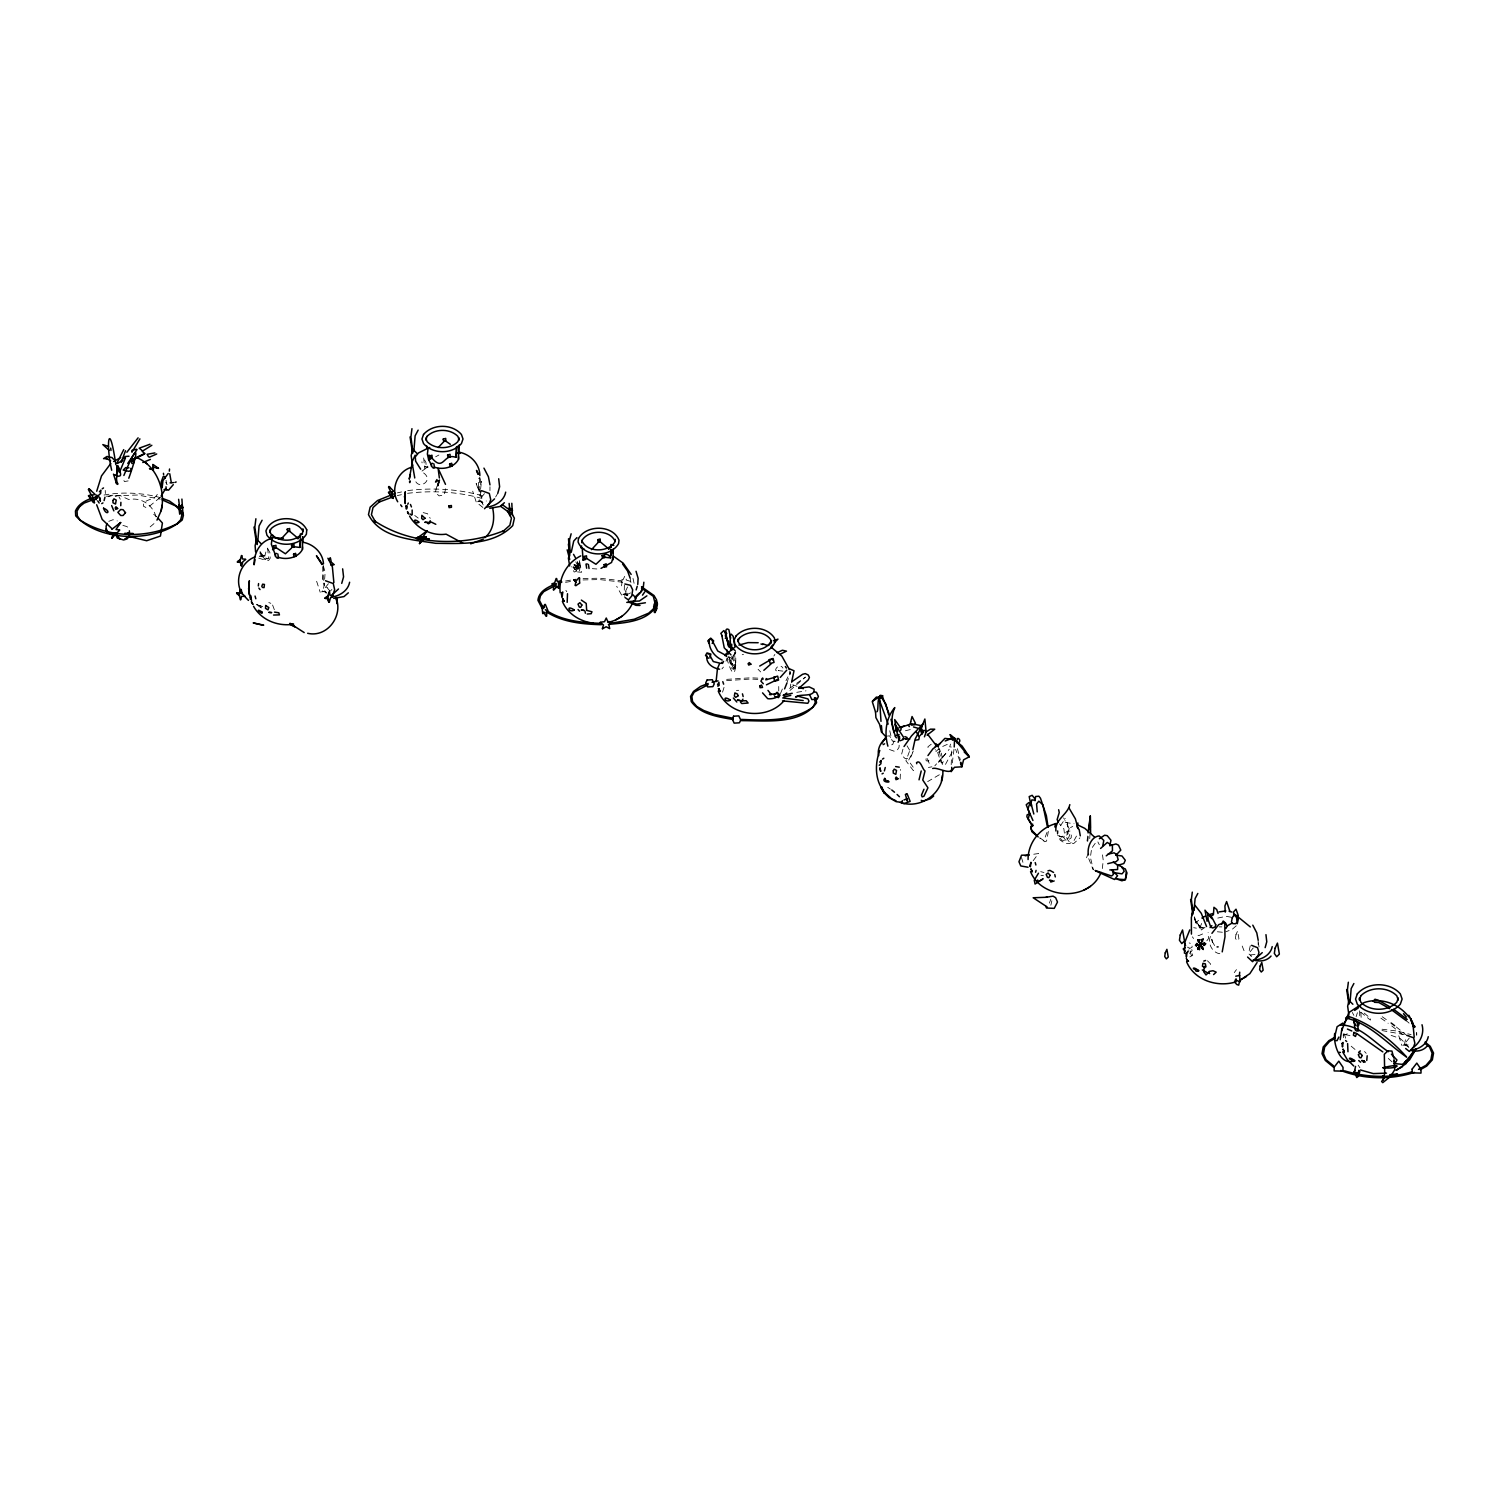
<?xml version="1.0" encoding="UTF-8"?>
<svg xmlns="http://www.w3.org/2000/svg" width="1509" height="1509" viewBox="0 0 1509 1509"><rect width="100%" height="100%" fill="white"/><g stroke="black" fill="none" stroke-linecap="round" stroke-linejoin="round"><path stroke-width="0.75" stroke-dasharray="5 3.75" d="M489.953 490.614L489.972 486.785M1258.148 944.672L1258.166 940.107M1343.368 1037.702L1343.293 1033.627M624.368 585.152L624.217 593.282L627.819 595.734M951.198 764.742L951.858 748.483M579.588 560.575L579.362 567.384L573.816 564.932M724.037 687.368L722.358 692.782M166.48 484.049L166.084 480.296M323.624 565.8L322.436 580.927L324.19 585.511L325.152 572.194L323.341 565.969M927.356 758.65L930.298 766.082M1089.724 838.608L1090.026 834.326M727.979 657.471L725.98 661.168M954.009 749.256L952.047 765.044M479.636 477.693L479.032 491.972M480.579 489.369L481.296 482.88L479.862 477.617M1087.725 841.494L1088.366 835.986M478.296 487.313L478.825 478.183M1087.027 840.947L1087.8 835.005M1102.343 868.524L1103.249 860.394L1102.23 852.774M790.358 687.349L790.791 684.086M1048.359 831.402L1046.567 841.098L1044.737 841.72L1039.852 838.136M1091.365 850.397L1090.385 857.319L1093.384 869.806M1060.431 825.763L1065.411 818.463M324.586 583.455L323.115 590.076L326.284 592.905M481.145 491.161L479.183 499.969L483.936 504.213M1250.282 945.728L1248.528 953.613L1251.357 956.121M1405.464 1039.776L1404.577 1043.7L1408.84 1047.491M1050.849 905.23L1051.886 900.741M167.141 484.615L165.783 482.333M729.319 658.792L729.658 657.32M1076.483 836.08L1073.729 841.154L1069.485 843.606L1065.165 843.361L1060.28 840.211L1057.469 834.741M926.149 758.574C924.602 762.743 930.902 761.102 931.128 758.008M900.156 779.097L900.552 769.477M436.667 486.615L435.365 492.387L439.081 495.876L444.193 494.914L446.042 487.105M786.849 683.237L790.452 671.863L785.982 680.729M1356.119 1016.745L1357.402 1012.709M624.594 596.376L626.329 591M894.007 740.825L892.743 744.503L891.329 744.918M1049.415 903.118L1050.792 899.175M1046.982 832.383L1043.888 840.626L1038.55 836.986M902.948 749.2L901.401 755.009L905.268 758.687L910.474 757.933L912.794 752.369M1210.482 936.429C1207.313 943.012 1212.085 952.273 1219.291 953.669L1221.121 953.424M1086.537 857.772L1088.159 853.472M735.864 652.36L733.129 655.566M909.418 751.501L905.928 760.762L913.36 770.627L914.247 768.647L908.437 760.611L913.285 751.086M780.436 693.631L782.756 688.066M1201.654 923.489L1199.429 928.676L1193.676 927.695M1069.843 834.364L1068.579 837.891L1065.09 840.456L1061.77 840.23L1058.431 835.533M945.502 764.384L952.424 751.425M427.745 466.168C429.348 468.601 422.577 466.696 425.01 465.489L426.462 465.394M627.574 586.963L624.933 592.547L627.197 595.678M773.853 656.019L774.909 654.397M624.688 576.363L623.085 579.663L619.652 578.928M950.538 744.107L949.689 746.842L951.33 747.03M1092.327 847.398L1096.779 841.098M1068.976 829.252L1066.354 835.269L1067.108 838.985L1070.07 842.814L1073.748 843.493L1079.916 837.891M495.631 497.008L497.781 493.273M578.079 564.008L575.344 568.346L571.534 566.762M1205.069 927.299L1201.258 929.997L1194.26 917.321M1234.268 972.626L1236.456 969.627M1033.193 860.658L1038.55 853.528L1031.307 854.584M945.577 753.689L938.598 762.215L949.161 749.351M1206.842 940.786L1208.445 938.673L1208.105 932.468M942.333 757.254L934.826 765.817M328.415 583.7L323.963 589.208L326.151 593.207M484.464 493.594L480.013 499.102L483.295 505.1M1253.262 947.916L1249.282 952.82L1251.225 956.404M1409.312 1038.003L1405.332 1042.926L1407.293 1046.491M128.152 480.899L124.379 481.56L122.889 478.013M721.943 668.902L723.433 667.091M424.293 466.432L427.99 467.205M1202.598 933.958L1198.825 935.618L1194.581 933.939M1189.507 953.424L1192.167 950.444L1190.941 947.69L1187.376 947.18M1236.286 925.79L1232.08 929.431L1225.817 931.77M160.105 497.461L149.919 505.873L145.769 507.42L143.468 506.213C142.016 498.913 154.842 500.554 157.276 494.348M895.252 741.277L893.29 741.73L891.894 740.146L889.103 727.828M330.339 591.113L331.905 589.472M153.975 523.623L147.448 529.187M935.901 751.576L938.843 748.785M1195.411 922.98L1198.58 920.32M789.98 690.424L805.448 677.088L788.547 689.123M939.334 774.758L927.677 781.587M621.482 585.832L622.066 582.417L619.294 579.173M480.635 484.464C483.031 475.373 478.768 490.104 480.352 481.258M108.799 521.341L113.043 519.718L117.287 520.945M1188.734 949.048L1192.167 947.143L1191.714 943.842L1189.186 942.918M435.648 456.793L438.893 455.02M931.242 744.22L927.978 746.748L928.092 749.501M626.028 595.112L630.781 592.773M1070.503 827.554L1072.748 826.46M942.71 746.446L950.444 742.956M108.139 496.744L111.308 495.292L119.871 495.442L128.85 499.573C141.563 496.857 153.616 505.553 156.295 518.002M1217.782 918.076L1226.138 916.321L1231.193 917.227M905.438 730.752L912.662 728.979M622.802 594.772L629.498 592.622M421.992 471.072L426.274 468.073L425.934 462.433L423.803 458.566M1343.161 1035.117L1347.367 1033.872M1040.965 875.295L1043.379 875.71M115.344 496.272L117.287 495.82M579.022 568.799L577.211 561.122L579.022 568.799L575.25 569.648L572.666 565.837M397.452 492.839L401.545 491.934M397.301 495.574L401.413 494.688M259.85 556.217L265.961 555.086L259.284 556.217M928.412 767.44L931.902 766.836M565.592 580.984L576.193 579.154M565.554 582.342L571.93 581.248M796.752 692.329L806.013 690.839M742.239 654.699L743.503 654.491M104.027 495.027C122.682 491.727 142.072 492.67 160.331 497.63M106.252 496.178L137.526 495.009L160.294 499.121M726.64 679.371L750.709 677.786L763.592 678.428M726.602 680.616L750.671 679.031L763.554 679.672M887.386 736.071L889.631 735.845L890.499 737.524M407.713 490.595C433.517 487.407 459.943 489.105 484.917 496.48M407.562 493.33C433.366 490.142 459.792 491.84 484.766 499.234M583.096 578.588L599.563 578.192L622.576 580.871M583.04 579.946L599.526 579.55L622.538 582.229M477.504 501.724L486.388 501.007M321.436 591.83L325.887 591.471M1250.999 954.839L1254.979 954.537M1403.087 1045.265L1411.028 1044.624M1069.975 831.044L1066.769 831.478L1064.43 834.496L1063.939 837.721L1065.411 839.985L1067.882 840.381L1071.201 837.797L1071.371 833.1M423.18 512.626L427.481 513.682L430.216 518.323M736.43 690.386L738.731 690.311M1349.97 1035.57L1344.142 1034.419M1219.065 926.847L1221.856 926.884M1222.365 932.241L1215.971 931.638M596.847 568.968L592.32 568.667M1040.72 871.674L1043.964 872.485M1065.279 822.518L1074.012 823.669M122.908 525.415L127.133 526.622L129.397 530.979M1382.018 1029.232L1397.334 1031.062L1411.085 1034.627M1381.98 1030.572L1409.085 1035.438M1189.79 956.932L1192.751 955.348L1191.337 951.443M1203.729 927.733L1198.146 926.733L1193.657 916.435M623.519 594.037L627.593 594.942M256.323 604.656L263.698 606.92L256.379 604.619L261.34 607.901L256.945 604.298M258.718 558.123L263.868 559.745L265.867 551.973M630.196 581.286L626.424 580.078L625.028 576.117M1391.147 1035.4L1400.295 1038.55L1406.501 1044.266M792.81 684.765L796.997 686.331M268.791 602.525L270.828 603.336M478.334 500.856L486.181 503.987M322.285 590.943L326.208 592.509M1403.842 1044.492L1409.085 1046.586M782.907 671.128L778.229 670.562L779.323 670.26C771.061 673.769 778.814 661.319 782.945 668.053M573.609 566.78L578.098 569.1L577.721 562.065L578.098 569.1M1358.157 1065.165L1359.892 1067.712M889.48 749.52L894.082 751.18L897.101 750.35L899.043 747.295L899.27 743.05M887.707 787.321L890.404 789.113M1058.809 835.873L1063.958 837.325L1068.07 833.817L1067.636 823.442L1063.562 817.916M1207.464 960.818L1210.463 963.817L1211.35 968.212M1382.206 1016.726L1387.563 1020.499M1380.867 1018.141L1388.186 1023.291M938.805 749.483C943.54 752.519 936.316 753.745 935.146 749.539M414.73 515.493L418.219 518.077M1396.353 1027.007L1405.822 1034.684M1391.788 1025.95L1404.992 1036.532M153.654 514.305L156.729 516.738M482.861 507.439L476.278 502.176L472.694 491.179M1202.371 928.167L1195.864 922.848L1194.072 917.076M259.888 553.181L267.187 559.141M1351.196 1046.209L1355.686 1050M1364.23 1013.105L1370.625 1018.556L1370.398 1020.084L1359.892 1011.483M1406.218 1020.65L1409.085 1023.121M1058.696 835.703L1061.431 837.193L1064.6 834.854L1063.902 828.913L1059.375 823.82M730.073 657.264L731.393 658.471M1388.318 1058.45L1393.769 1063.468M758.084 669.298L760.649 671.92M575.023 564.592L578.079 567.799M480.296 492.292L476.165 483.446L477.636 487.671L481.013 491.406M1364.532 1051.49L1366.192 1053.339M1214.594 945.539L1212.255 941.465M329.754 590.83L326.812 587.284L329.509 590.585M423.633 472.958C435.026 481.145 415.937 491.708 414.73 477.768M578.136 563.574L580.531 566.554L581.606 572.269L576.683 571.854L573.42 567.007M573.024 567.271L577.532 571.892L579.249 571.345L579.946 568.497L577.306 561.895M1190.111 950.802L1192.223 959.234M565.894 590.396L566.799 591.679M1201.013 928.601L1194.977 919.886L1194.487 916.02M260.02 551.483L265.678 559.632M479.768 494.707L481.824 497.744L481.201 493.556M1192.431 936.844L1193.525 938.523M574.137 564.536L576.57 568.289L580.644 566.969L579.192 559.028M937.146 745.484L940.824 751.237L943.238 761.705L942.408 763.139L940.88 762.064L937.164 751.048M621.633 595.074L616.691 586.303M907.06 745.842L910.21 751.18M574.684 564.573L576.796 568.214M477.636 487.671L479.409 490.746M267.734 548.654L269.885 552.539L270.205 558.179L268.753 560.273L265.942 561.178L260.359 552.652M119.004 496.876L120.267 499.196M272.601 605.034L274.336 609.711M1352.328 1012.482L1353.894 1015.387M1097.873 841.928L1099.325 844.719M259.982 552.615L262.453 557.538L268.696 558.651L267.602 548.069M575.834 561.838L577.362 565.045L576.344 571.345L574.193 572.024L571.722 567.61M726.791 658.396C736.015 688.934 736.43 662.187 735.336 650.492M1088.744 858.659L1093.138 869.731M1069.24 828.818L1064.958 820.519M1242.209 946.049L1245.17 953.613M959.762 760.951L955.631 749.351M939.183 751.199L942.71 766.1M1398.768 1035.778L1401.974 1045.605M316.626 581.286L320.21 592.283M423.671 457.982L424.746 468.563M1021.48 857.527L1023.423 863.94M732.035 656.264L735.241 666.959L733.77 668.412L731.997 667.468L729.187 656.698M1344.349 1033.872L1345.632 1038.192M957.442 748.728L960.328 759.989M633.007 578.4L634.799 586.511M323.36 580.38L322.643 566.365M1212.18 941.069L1211.784 939.239L1212.557 942.767M789.697 671.109L790.395 674.334M733.412 655.623L735.468 666.431L734.091 668.015L732.242 666.94L730.469 656.075M1258.299 942.861L1259.034 946.898M630.102 578.004L630.913 582.549M421.916 461.867L422.086 462.886M734.374 652.077L735.826 666.563L734.317 668.091L732.601 667.053L731.884 656.66M1360.835 1012.369L1361.137 1017.406M105.234 490.444L105.366 493.537M1416.725 1035.363L1416.649 1032.571L1416.725 1036.834M1359.571 1010.804L1359.779 1017.839M778.738 686.501L778.757 691.009M1235.965 934.656L1235.399 938.334L1237.059 940.654L1238.946 938.824L1237.587 931.11L1235.965 934.656M735.147 668.053L733.789 669.449L731.922 668.544L727.772 655.906L735.147 668.053"/><path stroke-width="1.5" d="M333.885 582.625L332.376 566.856L327.906 558.236M1414.197 1037.06L1412.839 1022.97L1408.84 1015.274M731.639 650.436L731.714 644.211M1334.541 1037.475L1337.087 1026.742L1342.784 1023.102L1344.934 1025.29M1218.046 913.473L1216.707 909.512L1213.953 907.305L1213.425 914.586M278.184 557.217C286.616 560.235 298.16 557.783 302.46 549.389L302.498 546.862M434.234 467.111C442.665 470.129 454.228 467.677 458.51 459.283L458.547 456.755M568.497 538.732L569.534 552.351M601.016 568.384L611.579 562.461L613.05 557.33M257.794 541.203L259.076 525.924L262.094 520.247M300.517 539.071L299.763 547.446L293.029 546.616M302.592 542.599L302.705 536.77L302.46 549.389M413.862 451.097L415.126 435.818L418.144 430.14M458.661 452.493L458.755 446.683L457.378 446.324M611.07 549.559L610.315 557.915L603.581 557.085M613.144 553.067L613.22 549.182M1194.015 910.361L1195.128 898.515L1197.825 893.441M1350.046 1002.259L1351.177 988.602L1353.875 983.528M300.348 547.352L300.517 539.279M456.397 457.246L456.605 447.173L455.831 457.359C443.118 452.549 443.967 472.883 431.404 457.397M458.51 459.283L458.755 446.683M610.938 555.802L611.07 549.766M613.012 559.858L613.22 549.257M1090.328 827.969L1090.309 815.992L1088.064 832.949M1090.63 833.232L1090.309 815.992L1088.97 829.969M96.086 499.837L96.218 494.952M1126.242 872.013L1125.469 879.672L1117.452 879.106M116.834 476.184L117.136 465.677C116.966 471.902 117.098 477.353 114.514 474.694M120.758 505.722L120.89 502.327M410.429 474.279L409.241 479.183L412.372 462.075M1239.644 981.02L1238.682 985.151L1236.814 984.509L1234.551 982.076L1236.06 978.794M1057.564 833.44L1057.677 830.95M117.061 467.092L117.136 465.677M1055.904 830.987C1054.64 819.538 1067.768 814.502 1069.824 804.637M637.76 584.436L638.118 578.305L636.043 571.27M1334.692 1033.439C1333.201 1043.492 1339.37 1063.751 1351.875 1061.525M582.267 548.786L583.096 560.141L585.247 559.65M1358.987 1071.465L1358.515 1076.143L1356.78 1077.558L1354.384 1071.918L1355.572 1066.41M1028.082 859.545C1027.874 842.833 1040.286 827.215 1056.545 823.48M1340.199 1039.739L1342.029 1028.101M589.057 568.516L588.378 564.423M152.786 467.3L152.881 464.432M117.57 483.05L117.683 484.408C112.741 467.941 125.737 484.861 118.136 466.206L118.928 471.864M1341.558 1030.892L1348.914 1012.52L1364.174 1002.561C1380.716 997.109 1398.598 1003.447 1408.972 1017.085M912.87 749.558L915.133 739.203L922.999 723.848L911.511 735.902L904.023 746.54M954.216 746.974L954.593 739.259M169.329 471.166L169.536 469.016M249.853 597.526C250.004 591.151 252.776 600.789 250.079 598.941M258.322 585.945L258.567 583.587M1205.936 966.911L1205.37 963.893L1202.937 963.308L1202.428 966.194L1204.918 967.759M1239.379 975.512L1239.738 972.173M643.853 582.229L643.249 587.661L640.721 591.66M877.163 711.644C878.86 708.249 876.465 694.781 881.86 697.177M261.793 586.322L262.623 584.19L264.433 584.436L264.056 587.623L262.245 587.378M942.842 770.986C944.068 792.998 920.792 809.692 900.251 802.448M553.275 589.774L554.143 584.907M419.068 522.208C414.635 525.113 411.787 516.644 418.578 521.774M412.183 514.701L412.146 510.004M255.889 518.756L254.851 527.037L257.209 544.56M411.957 428.669L410.92 436.931L412.862 452.247M899.006 740.297L899.515 736.241M1192.299 892.121L1191.356 899.496L1192.751 911.21M1348.348 982.227L1347.424 989.602L1349.178 1003.278M926.243 731.695L924.432 736.826M1347.971 1051.754L1347.612 1043.568M571.251 552.294L573.703 541.09L576.928 537.6M429.065 455.039L429.556 457.416M932.694 768.496C937.296 766.629 953.141 776.758 951.707 767.289M1204.446 966.382L1203.635 971.645L1206.012 974.946L1208.69 972.343M156.974 520.133L161.161 510.721L162.029 505.251M941.446 781.021L942.314 775.551M161.161 510.721C166.009 490.651 156.974 466.168 137.262 457.831M1037.683 879.992L1037.475 881.294L1039.06 881.181L1042.455 879.351M546.673 616.125L546.711 611.164M96.708 491.236L101.518 475.882L110.779 463.489M717.529 684.784L718.944 682.257L719.152 685.407L717.812 686.237M438.006 480.598L435.535 482.05L436.95 479.541M255.059 559.764L254.097 564.781C253.757 553.256 260.189 540.75 272.261 538.336M642.513 586.85L641.589 591.377L635.044 598.3M1054.829 827.007L1055.564 823.556M575.08 585.454L575.834 582.097L573.892 579.758L576.721 580.324L578.89 577.777M579.663 578.041C578.815 586.077 582.059 580.833 575.853 585.737M121.644 460.434L121.229 462.188L125.53 450.701M263.717 625.141L253.191 622.915L263.188 625.311M273.695 537.619L273.242 535.488L271.111 535.45L270.469 537.411L272.11 538.713M426.821 446.098L427.273 448.23L429.744 447.513M459.264 444.853L458.623 446.815L456.491 446.777M1354.384 1021.574C1354.931 1024.705 1353.366 1032.363 1358.515 1030.911L1357.251 1022.744M919.038 779.832L921.207 770.967M1035.608 872.24L1036.079 870.372M104.102 500.611L104.951 497.216M884.387 770.91L885.236 767.515M571.138 533.79L569.534 539.901L570.062 552.219M586.605 609.749L586.228 603.43L581.361 600.092M602.336 628.593L603.487 624.99L600.375 622.5M1222.215 951.877L1224.987 936.844L1224.761 922.546L1218.668 924.659L1211.934 933.335M341.732 583.379L343.562 576.853L342.637 568.855M497.781 493.273L499.611 486.747L498.706 478.749M1265.146 947.633L1266.768 941.786L1265.957 934.656M240.629 589.623L239.403 593.942L240.629 589.623L240.101 592.811L237.177 592.905M408.92 514.135L407.487 511.721L408.052 513.494M179.364 504.666L179.722 514.116L178.949 505.025L180.42 506.609L182.231 504.761L183.004 513.871M636.138 589.925L637.232 586.265M1191.62 915.058L1192.978 910.417M1366.758 1060.487L1367.192 1055.772M791.659 681.955L794.017 670.788L788.735 668.506M128.793 478.24C139.771 447.513 137.772 442.118 123.87 475.467M182.495 508.005L181.91 499.064M1357.93 1007.71L1358.383 1006.22L1360.703 1005.843M429.122 539.015L417.786 536.921L429.178 539.241L415.918 538.43L428.914 539.335M438.742 482.276L437.591 485.955L439.496 480.032M509.608 507.873L509.74 515.55L509.288 508.099L511.362 509.363M125.454 457.982L119.607 471.977M410.259 481.729L409.939 480.73M512.173 510.532L511.815 503.289M881.784 743.541L885.915 736.977M900.666 730.356L901.231 728.621L894.705 719.586L896.327 730.45L897.629 731.488M879.785 750.445C874.692 763.95 874.73 781.021 884.708 792.319M240.893 599.601L241.44 596.413L244.364 596.319M329.264 559.896L329.867 558.123M180.344 506.137L179.703 508.005L178.628 499.309M116.929 463.169L123.719 449.644M333.225 593.792L334.677 589.698L333.244 583.53L325.472 580.739M349.635 582.229C348.07 590.849 339.261 596.3 331.056 597.13M505.685 492.141C504.119 500.743 495.31 506.213 487.105 507.043M1272.2 946.596C1270.804 954.292 1262.939 959.177 1255.601 959.913M1428.25 1036.702C1426.854 1044.398 1418.988 1049.264 1411.669 1050.019M1237.267 923.753L1238.323 919L1235.758 914.888M409.486 481.692L409.75 482.654M951.123 771.703L954.48 767.27L961.855 766.817L963.572 759.819L969.325 756.782L962.101 746.05L953.99 739.523M510.4 509.042L509.853 510.514L509.137 503.421M1383.131 1080.086L1384.715 1073.22L1384.319 1054.263L1387.884 1050.886L1391.939 1051.075L1393.807 1058.073M1195.882 969.57C1191.903 969.306 1192.563 965.911 1198.127 970.193M1351.951 1059.676C1347.971 1059.393 1348.612 1056.017 1354.195 1060.299M774.136 695.064L777.078 692.291L780.021 695.064L778.55 697.611L774.683 696.46M784.605 688.858L786.849 683.237M719.303 664.186L717.454 668.694L716.096 681.596M723.547 661.395L722.471 663.47M1210.086 927.601L1211.859 925.639M721.566 663.281L721.981 662.225M881.633 786.661L884.104 792.847L888.952 797.544L896.157 801.675L902.08 802.411M1057.092 819.764L1059.243 812.54L1058.639 809.729M428.481 523.793L431.084 521.982L435.799 524.302M567.177 602.355L567.497 593.716M163.312 476.372L161.218 481.918L161.878 486.973M923.961 789.245L921.49 795.111L922.112 796.865L923.923 796.28L927.941 787.792L922.753 780.002L925.017 770.929C922.433 769.609 920.49 759.065 916.548 762.611L916.755 763.724M241.459 555.482L240.233 559.82L237.385 561.97L240.365 559.632L237.385 561.97M241.723 565.894L242.836 561.744L245.797 559.424M329.037 591.83L327.811 596.168L324.963 598.318L327.925 595.98L324.963 598.318M329.302 602.242L330.396 598.092L333.376 595.772M556.18 578.4L554.671 582.814L551.822 583.889L554.048 585.681M584.964 611.032L585.36 613.22M544.655 604.487L543.259 608.617L543.806 607.505M173.29 484.634L168.536 490.199L166.292 489.708L166.009 486.785M632.875 602.129C628.913 612.692 618.86 620.218 607.92 622.368M1101.042 872.428C1089.705 901.609 1041.889 900.062 1030.534 871.636M1257.091 962.516L1249.848 973.663L1239.945 980.265L1242.661 978.7M1413.16 1052.622L1405.916 1063.77L1396.014 1070.371L1398.711 1068.806M1186.791 959.799L1188.545 961.176L1187.357 961.082M113.496 534.261L111.666 538.298L119.456 530.413M430.329 520.794L427.783 523.51M581.663 545.937L581.022 547.899L583.908 548.842M780.285 677.39L786.774 670.147M1102.758 845.776L1103.815 840.475L1099.212 835.929C1091.271 836.514 1086.895 847.605 1088.404 854.905M107.29 523.51C103.555 528.376 109.12 536.129 114.948 533.224M570.421 550.615L568.421 558.179L569.648 565.988M612.032 621.821L607.825 621.595L606.26 618.03L604.487 621.708L600.261 622.217M1187.564 952.349L1188.243 950.991M1338.86 1037.041L1337.031 1040.682L1335.465 1040.437M1221.573 924.281L1223.214 921.037L1225.912 923.489L1227.006 926.432L1225.968 928.393M137.017 449.569L127.775 463.433M407.713 504.251L408.335 503.044M1189.771 929.902L1184.905 942.031L1184.452 953.254M1343.764 1024.026L1348.556 1016.444M655.302 600.714L653.642 606.712L654.397 612.541M165.405 489.029L161.067 496.103M762.667 677.956L760.913 681.181L763.309 683.747M126.869 452.266L138.111 437.836M560.839 581.116L558.405 584.737L559.047 588.133M429.235 458.453L428.594 459.566L431.649 465.432M583.096 560.141L583.738 559.028M99.405 491.802L100.839 490.161L100.65 493.405L98.953 495.065M879.69 762.102L881.124 760.461L880.935 763.705L879.238 765.365M1415.895 1049.302L1409.576 1059.884L1403.068 1064.449L1393.769 1063.468M1077.898 822.99L1077.124 827.083L1079.18 829.61L1080.293 835.816M139.922 438.874L131.924 452.191L131.924 450.437L136.451 449.229M1416.064 1049L1403.068 1064.449L1405.841 1061.053M655.151 612.597L656.698 608.353L655.811 609.202M741.749 701.063L742.937 699.157M933.694 796.016L930.223 798.865L922.886 801.109L921.244 800.336M770.929 647.531L772.495 645.041M952.481 739.278L954.48 739.108L969.268 756.839L964.194 751.991M110.987 450.493L110.704 448.079M112.628 536.883L111.666 538.298L113.533 535.638M927.96 755.556L932.902 748.879L940.296 743.296M420.313 542.41L419.483 543.598L426.047 537.185M642.494 595.168L644.701 592M899.024 727.678L904.193 725.961M902.344 800.619L901.684 802.958L904.061 803.599L910.153 801.392L907.192 793.998M421.049 541.467L419.483 543.598L422.671 536.959L419.596 536.487M272.129 537.77L271.337 544.145L275.581 555.538M428.179 447.664L427.387 454.058L428.594 459.566L430.744 459.076M656.358 609.843L657.471 603.864L656.038 600.789M1100.57 848.454L1107.285 842.456L1112.378 845.7L1112.473 850.812L1106.248 855.829M168.216 473.486L162.972 480.541L162.123 487.803M438.214 447.532L444.929 440.534L450.342 444.287M591.49 549.653L599.413 541.109L608.957 549.144M712.191 643.456L713.663 640.91L710.72 638.137L707.778 640.91L709.249 643.456M725.244 635.93L726.716 633.384L723.773 630.611L720.83 633.384L722.302 635.93M709.947 658.018L710.871 654.076L707.004 652.907L705.533 655.453L708.476 658.245M1373.115 1001.335L1375.001 999.241L1378.698 1000.392L1390.147 1006.975M1391.336 1075.162L1394.75 1069.711L1394.033 1059.658M1383.96 1078.558L1381.603 1081.463L1382.753 1082.651L1389.864 1076.973M415.107 457.076L418.483 452.945L426.915 448.72M141.921 450.323L139.168 448.192L150.032 444.231M1411.387 1054.301L1415.555 1049.227M1038.456 873.221L1034.269 880.256L1035.061 884.048L1043.191 878.747M768.553 645.55L770.778 642.985M118.532 524.981L120.663 522.529L111.873 529.301M784.227 700.478C767.119 721.245 728.451 716.435 718.227 691.028M724.754 655.528L735.241 646.795M927.092 735.128L934.731 729.205L930.468 729.168L925.394 732.318M425.425 532.658L427.198 530.715L419.842 536.185M937.221 746.502L944.898 738.391L951.821 739.221M774.287 642.702L777.984 639.118L773.306 640.853M880.388 696.271L879.483 697.931L880.992 721.359M338.506 588.982L332.093 594.867M484.502 508.74L489.274 503.704L490.727 499.611L489.312 493.443L481.541 490.651M494.556 498.875L488.143 504.761M1262.26 952.632L1256.544 957.875M484.842 537.676C493.65 530.489 494.952 518.379 492.613 507.929M646.889 595.848L639.401 601.016L630.272 601.412M553.803 590L557.104 586.36L555.953 586.831L558.519 587.925M119.437 523.736L120.663 522.529L115.986 529.508L119.758 529.999M291.501 548.088L285.408 553.784L276.128 547.673L272.544 549.672L273.657 548.748M603.298 557.311L595.961 564.272L585.888 557.972M656.189 602.487L654.51 604.619L655.491 603.713L656.962 604.826C647.983 621.651 625.273 622.764 608.429 624.405M546.352 611.937L547.861 610.466L545.334 604.373M426.16 531.715L427.198 530.715L423.218 536.412L426.293 536.864M1107.719 863.676L1116.188 861.62L1118.207 859.677L1116.622 854.49L1114.076 852.811L1108.002 854.151M771.174 663.771L763.856 670.298M635.93 596.187L639.627 592.811M957.234 743.333C963.478 741.183 956.291 735.619 957.272 740.146M798.733 688.444L808.296 679.88L809.428 677.409L808.126 674.9L805.297 673.618L802.581 674.297L791.772 681.728M1374.322 1002.278L1378.811 1002.504L1389.638 1008.616M919.905 735.807L923.47 731.601L921.999 734.204L920.094 729.168L922.169 730.903M955.084 740.994L955.442 738.618L953.707 737.694L945.2 740.994M1412.594 1047.982C1420.026 1042.983 1424.59 1033.627 1422.006 1024.743M1116.075 855.113L1120.791 850.095L1118.49 845.172L1115.943 843.946L1109.7 845.738L1110.982 840.287L1107.229 835.665L1104.588 835.231L1099.382 838.74M1211.067 916.453L1213.179 914.624M1358.609 1052.414L1360.345 1050.905M348.334 592.83L343.995 596.583L333.715 598.375M504.402 502.723L500.045 506.477L489.765 508.288M1271.05 956.065C1266.749 961.233 1259.261 961.912 1253.187 959.969M1427.099 1046.152C1423.213 1050.811 1416.498 1052.018 1410.84 1050.415M887.82 780.983C892.706 782.756 880.652 782.681 884.764 778.38M725.263 638.269L727.149 638.514M612.145 622.104L608.9 624.82L609.711 628.631L606.128 626.744L602.449 628.876M1030.383 866.788L1030.949 862.299L1029.798 866.185M783.473 695.592L786.736 693.008M872.749 701.119L880.275 696.271M777.286 679.597L766.44 684.822M906.06 739.316L907.116 737.505L904.91 736.618M1232.042 923.112L1227.496 925.696M884.595 743.805L883.123 744.616M770.684 659.64L759.706 666.054M780.511 654.038L786.472 651.134L782.379 650.266L777.154 652.643M1354.648 1010.426L1357.968 1008.144M1340.426 1052.471L1339.332 1052.282M102.254 488.784L103.517 487.935M882.539 759.084L883.802 758.235M113.609 461.452L120.72 457.623M893.894 731.752L897.421 729.413M1054.169 880.954L1050.717 882.048M1185.225 947.633L1183.169 948.954L1185.187 951.179M151.843 445.287L142.129 451.342L144.958 453.587L131.811 459.868L144.411 453.832L133.811 459.321M121.305 461.056L122.814 460.132L117.495 463.508M935.278 746.427L937.146 745.484M123.059 458.755L124.889 457.661M710.399 639.288L709.305 639.929C708.306 648.663 714.417 656.622 722.207 660.055M297.367 538.656L299.895 537.185M124.813 538.92L126.737 537.808M580.758 555.878C567.233 562.517 558.292 577.777 560.216 592.867M1201.9 918.038L1204.974 916.265M1355.176 1070.39L1353.931 1071.843L1356.949 1073.691L1359.967 1071.843L1358.722 1070.39M615.729 619.878L618.426 618.313M619.067 617.936L622.274 616.087M1083.896 890.159L1086.612 888.612M1087.235 888.235L1090.441 886.387M1243.303 978.322L1246.509 976.474M1399.352 1068.429L1402.559 1066.58M101.744 503.61L102.97 502.912M882.029 773.891L883.255 773.212M887.858 781.002L886.273 780.964L884.802 778.418M901.477 727.187L911.7 723.754L921.226 725.659M254.851 556.972C240.459 562.423 233.669 581.437 242.591 594.301M1197.92 970.287C1201.39 970.683 1195.015 972.588 1195.392 969.872M1353.969 1060.393C1357.44 1060.77 1351.083 1062.694 1351.46 1059.959M1236.493 916.567L1238.304 915.586L1236.003 909.191L1233.645 911.889L1233.796 916.152M1335.201 1037.098L1328.863 1040.682L1323.223 1046.925L1322.016 1053.697L1325.317 1060.45L1333.428 1067.108M1335.163 1038.418L1329.486 1041.512L1324.657 1047.095L1323.487 1053.697L1326.015 1059.695L1333.466 1065.788M1418.498 1069.391L1426.08 1065.26L1430.89 1059.676L1432.079 1053.075L1429.532 1047.076L1425.062 1043.417M1420.346 1069.692L1426.703 1066.09L1432.343 1059.846L1433.55 1053.075L1430.249 1046.322L1425.1 1042.097M608.391 548.804L611.032 547.409M1382.602 1075.974L1382.602 1077.294M261.736 612.069C264.282 616.577 252.625 606.335 262.113 611.994M1045.982 897.289L1053.093 896.157L1055.621 897.685L1057.507 902.042L1054.244 908.361L1046.51 908.041L1045.737 906.23M149.523 457.152L156.71 453.983M556.312 583.606C548.729 586.718 538.788 590.962 537.94 600.337L541.882 607.957M556.274 584.964L543.749 591.641L540.411 595.885L539.411 600.356L543.24 607.787M543.391 613.503L545.089 612.805L543.655 612.107L545.994 616.219M899.741 738.127L898.081 742.258M483.559 539.034L470.695 543.825M1209.181 971.419L1212.991 970.721L1216.179 972.154L1213.594 974.569M708.136 683.445L700.553 686.425L693.518 691.424L690.556 696.404L691.254 701.572C700.685 714.568 718.473 716.907 733.185 719.548M708.098 684.69L694.14 692.141L691.876 696.46L692.556 701.515L696.781 706.476L703.798 710.513L714.304 714.436L733.223 718.303M411.731 467.262C397.603 470.827 390.114 489.35 397.716 501.78M174.969 482.427L176.157 481.975M903.966 799.977L907.249 798.714L907.381 801.204L905.381 794.47L906.683 793.696M775.343 677.201L765.742 679.842M1348.82 1017.839L1347.386 1018.368C1370.587 1024.215 1388.11 1044.417 1406.633 1057.073C1391.619 1040.097 1370.625 1023.517 1348.31 1016.368L1345.651 1017.971L1346.217 1019.405M900.137 740.712L903.174 739.617M142.789 462.508L150.391 459.415M92.106 500.648L89.182 495.839L93.728 502.648L88.39 495.744L91.181 494.763L88.333 489.463M92.219 495.329L95.01 494.348L88.88 488.69L90.729 490.463M645.418 602.77L636.836 604.109L628.348 601.242M1029.836 813.615L1027.082 814.879L1026.893 816.803L1032.439 825.593M1029.402 814.143L1028.195 819.142L1031.684 824.838M1032.665 824.121L1030.76 826.725L1031.364 829.912L1037.004 835.571M1033.231 825.423L1030.873 827.366L1032.062 831.874L1038.211 836.929M1203.786 961.082L1205.597 960.478M1208.351 914.963L1212.614 913.567M738.882 645.097L748.087 642.608L758.178 642.721M389.02 492.424L392.566 498.196L388.417 492.274L390.699 491.576L388.492 487.124M390.435 487.935L388.982 486.445L393.811 491.349L391.529 492.047L393.227 498.479L391.265 491.764M117.061 533.299L110.138 533.941L106.611 531.564L105.932 529.093M1412.386 1071.654C1390.468 1078.595 1366.399 1077.445 1344.519 1070.824M1414.461 1072.371C1390.751 1080.029 1364.023 1079.52 1340.803 1070.466M558.16 583.078L561.876 582.021M953.33 738.542L954.82 739.731M97.859 496.442C89.314 498.706 79.166 502.195 75.45 511.004L75.695 515.833C99.424 542.184 155.917 542.957 182.231 519.964L183.438 515.173L181.74 510.363M97.821 497.932L84.183 503.063L78.845 507.213L79.637 506.59L77.053 511.098L77.299 515.795L80.354 520.398L79.619 519.737C107.535 538.336 147.976 539.015 177.458 523.529L176.704 524.113L180.646 519.794L181.816 515.154L180.175 510.476L175.78 506.005L162.123 499.819M1239.719 975.436L1235.739 976.191M797.563 696.517L795.545 697.026C799.619 693.291 815.143 697.799 814.068 689.236L809.182 686.897L798.846 688.198M1236.248 981.755C1217.876 987.773 1194.298 980.51 1186.583 961.723M899.062 734.487L894.894 735.864L896.421 737.844M1047.963 870.844L1049.906 870.372L1053.584 872.447M166.688 489.614L164.085 489.538M560.311 580.89L557.293 581.606L556.708 578.626M105.536 458.566L107.403 458.472L103.555 458.642L106.988 456.472L112.062 457.585L113.609 459.321M712.022 682.238L718.02 680.842M895.629 766.572L899.289 767.176M784.039 696.932L790.773 695.404M395.396 493.292L377.571 500.516L370.139 507.194L368.479 514.607C380.381 538.355 412.674 539.543 435.648 543.315C461.414 543.504 493.236 545.805 512.739 525.622L514.399 518.191L511.211 512.513M395.245 496.027L378.778 502.195L380.136 501.158L373.006 507.552L371.421 514.682L375.496 521.944L374.194 520.68C411.221 545.598 463.32 547.126 504.1 530.602L502.742 531.658L509.872 525.245L511.457 518.115L507.382 510.853L508.684 512.117L500.667 506.326M783.209 695.234L792.244 693.291M1363.4 1062.317L1365.362 1061.902M1219.083 911.889L1225.893 910.964M776.399 693.65L769.496 694.498L771.306 694.593L767.968 690.405M1340.539 1025.12C1359.156 1024.536 1373.718 1042.021 1388.355 1051.698M276.656 553.445L275.449 553.633L275.26 556.123L277.279 558.236L278.505 558.047L277.826 553.954M1025.196 855.81L1029.27 854.981L1021.536 855.226L1018.971 861.733L1020.782 865.959L1028.063 867.241M1393.241 1075.464L1397.56 1074.012L1389.695 1074.672M1117.924 865.317L1123.828 863.525L1125.299 860.281L1121.979 855.98L1115.924 855.15M148.561 456.887L147.127 454.284L154.899 452.926M1386.545 1073.144L1373.303 1073.597L1360.382 1069.956M170.064 482.899L173.516 482.597M915.605 740.146L918.792 739.636L919.264 737.297L916.359 731.94M954.178 738.448L952.896 738.637L952.877 740.315M613.163 622.859L634.27 619.237L648.738 613.126L653.208 609.051L655.378 604.675L653.322 596.3L641.495 588.133M1357.289 1026.271L1358.987 1024.818L1358.44 1022.781L1353.988 1019.518L1353.686 1022.385L1355.987 1025.516M124.889 456.548L128.982 456.227M330.66 564.932L333.583 564.819M1217.065 946.916L1218.159 946.879M586.586 610.372L591.962 611.767L591.17 613.71L587.208 614.012M707.796 653.925L709.192 653.906M133.132 533.45L124.757 533.299M1047.303 897.233L1033.175 897.761L1047.152 906.966M886.236 738.184C881.049 741.277 876.786 749.633 878.747 755.613M274.525 612.126L278.807 612.786L279.448 614.88L273.563 615.05M909.682 739.24L902.778 738.542M639.986 605.449L635.987 605.335L629.121 602.166M273.94 537.732L283.447 538.355M936.731 745.918L938.523 745.974L935.712 743.579M601.431 623.349C582.248 622.745 561.518 620.972 545.315 609.693M601.393 624.707C582.757 624.16 562.819 622.387 546.767 612.069M741.391 719.416C765.365 720.415 792.527 721.66 812.974 707.08L815.218 702.741L814.539 697.686M741.372 720.661C765.723 720.491 800.43 725.301 816.539 702.798L815.841 697.63M432.725 463.338L431.499 463.546L431.31 466.017L433.328 468.148L434.554 467.96L433.894 463.848M587.227 563.913L586.001 564.102L586.661 568.214M803.184 700.553L782.718 697.931M1207.351 972.683L1202.296 969.929M245.269 559.198L242.364 558.934L242.006 555.708M237.932 562.197L240.836 562.461L241.176 565.668L240.195 561.291M332.829 595.546L329.943 595.282L329.584 592.056M325.51 598.545L328.396 598.809L328.755 602.016L327.774 597.639L328.755 602.016M458.302 453.341L460.151 453.36L457.849 452.87M563.762 600.544L562.687 599.394M1109.794 869.938L1117.603 869.542L1117.679 865.11L1113.246 862.111M626.763 602.393L631.724 602.242L634.704 600.507L636.1 598.394L633.101 594.867M782.511 700.893L807.824 703.307L808.956 701.157L807.937 698.912L797.978 696.196M880.803 697.535L876.371 697.064L872.24 701.478L875.578 712.191M158.124 468.375L153.616 467.205L152.918 470.299M127.36 536.789L135.489 536.921L130.755 536.827L146.675 540.731L160.444 536.035L162.406 523.019L158.143 518.304M128.944 467.865L125.681 467.601L123.21 470.072L128.906 471.355L130.962 470.468L130.793 468.394M721.019 663.432L713.304 661.564L710.003 655.698M593.018 623.104C580.041 621.557 567.384 613.748 562.367 601.337M307.666 633.29C327.189 637.949 343.543 615.766 335.96 597.866L337.28 603.902L336.733 597.507M276.166 538.147L280.938 539.185L288.86 530.64L298.405 538.656M624.858 583.983L630.498 585.303L632.667 589.812L631.799 595.942L628.366 599.884L624.99 597.47M814.275 691.82L816.482 692.348L818.406 696.479L817.086 699.271L811.842 699.572L809.918 695.442M1113.868 872.598L1122.036 873.862L1124.186 871.297L1122.319 866.996L1116.943 864.638M97.84 495.31L99.047 496.989M777.682 693.725C781.058 697.611 770.439 699.459 767.685 698.648L762.554 692.876M302.762 542.203C313.4 544.013 322.964 552.803 323.473 563.857M760.951 644.022L762.913 644.513M604.939 553.973L608.127 554.859L610.9 557.821M458.83 452.115C470.148 454.134 479.749 463.716 479.862 475.599M1229.118 911.266L1231.948 912.058M913.511 726.961L917.547 728.13M149.485 468.639L153.578 469.846L149.655 468.677M719.586 669.204C712.72 668.185 705.759 663.47 706.797 655.755M1121.866 867.732L1125.299 868.901L1126.997 873.013L1125.186 879.672L1121.923 880.784L1115.736 878.672M573.929 579.852L575.929 582.285L574.703 580.135M762.913 643.834L767.383 645.418M1406.671 1035.306L1413.612 1037.796L1414.876 1043.304L1413.575 1046.963L1409.312 1051.471L1405.652 1048.529M162.161 498.31L169.498 501.045L180.231 508.816M799.11 687.123L803.297 688.689M1095.176 870.486L1111.624 876.012L1113.435 874.39L1112.265 870.071M1251.621 945.351L1257.544 947.69L1258.94 952.368L1258.166 955.499L1252.564 961.686L1247.585 957.046M1078.162 825.159L1084.839 828.384L1094.27 836.835M302.479 534.035L300.329 533.997L300.442 536.883M1347.443 1029.081L1351.838 1030.987M1031.571 805.184L1029.308 804.75L1027.931 809.145L1032.929 820.5M463.056 543.278L446.098 534.167C431.725 536.204 416.842 528.659 409.599 516.153M156.314 467.318L158.558 468.412L153.465 464.772M892.272 799.034L896.025 800.789M726.451 655.679L717.737 651.001L711.55 639.401M1095.496 870.825L1114.51 879.483L1117.565 875.748L1112.906 871.051M106.479 458.51L110.685 460.849M891.121 798.223L884.199 792.131M908.286 725.207L909.361 726.621M641.532 586.775L654.038 595.546L656.66 600.129L656.849 604.769L656.868 602.638M304.196 632.573L289.879 623.311L294.802 626.82L289.596 624.217L293.67 624.217C278.203 626.707 261.378 620.293 253.531 606.26M99.141 503.025L97.727 500.837M613.484 556.236L623.217 563.178L631.158 574.42M1237.701 916.642L1250.32 926.941M1358.722 1071.239L1358.364 1072.654L1355.554 1072.654M119.909 539.147L116.023 533.846M771.816 659.32L772.815 659.923M544.466 607.391L542.561 606.26L544.145 607.316M1357.213 1033.891L1382.791 1051.886M719.793 690.688L718.359 688.576M1035.249 800.298L1031.873 799.883L1030.911 802.939L1033.816 814.011M108.535 446.438L102.819 444.589L109.176 450.342M771.156 647.21L781.888 656.17L789.358 669.506M111.987 528.735L102.178 519.417L96.67 504.742M1391.392 1009.71L1406.218 1020.65M1393.58 1009.257L1407.218 1019.443M1393.58 1061.185L1395.712 1062.279L1396.957 1060.016L1391.392 1054.225M144.355 461.848L147.335 463.961M502.422 504.742L508.835 509.382M736.826 702.025L733.355 698.026M734.826 650.341L728.338 644.871L724.961 632.139M1391.147 1023.008L1394.618 1025.667M728.338 653.171L726.244 653.491L726.244 656.547M891.762 789.999L894.516 792.225M1235.399 979.926L1240.115 981.831L1239.625 975.795M1353.799 1066.033L1347.273 1059.639L1342.652 1051.83M236.63 593.112L239.478 595.602L236.63 593.112L239.365 595.414L240.346 599.809M1345.613 1040.569L1346.707 1041.512M1358.722 1060.563L1360.59 1062.185M1412.141 1023.668L1415.253 1026.837M730.978 654.868L724.245 647.814L721.943 636.006M410.373 514.06L411.467 515.097M897.082 794.47L899.439 796.733M128.02 532.715L129.604 536.053L126.926 538.996L123.644 539.958L117.381 538.128L115.797 534.79M1352.875 1004.258L1349.027 1000.505L1347.65 1006.239L1348.914 1015.104M417.012 453.398L412.712 449.21L411.165 455.624L412.579 465.545M260.963 543.504L256.643 539.317L255.115 545.73L255.587 551.785M401.922 506.628L400.658 504.855M181.401 508.08L178.949 505.025M766.157 678.522L767.119 679.503M511.268 510.57L509.288 508.099M927.62 734.261L936.485 745.861M244.062 595.81L248.457 600.393M334.13 564.63L331.282 562.14L330.414 557.934M244.911 596.112L242.062 593.622L241.195 589.415M1413.612 1026.988L1410.5 1018.632L1414.084 1027.497M181.438 506.062L182.985 507.76L182.08 506.326M785.378 666.506L786.396 668.091M578.06 609.542L579.55 611.183M511.306 508.986L512.551 510.382L511.815 509.269M1403.502 1013.671L1406.388 1017.028M1031.496 804.674L1028.704 802.694L1026.233 804.769L1030.307 815.105M613.767 545.409L610.881 544.466L610.994 547.352M886.066 736.882L881.407 731.959L879.634 724.452L875.899 717.586L875.541 711.946M258.869 588.095L260.02 589.585M1208.728 972.475L1209.596 973.607M622.557 563.951L627.555 570.987L630.102 578.004M420.596 469.167L415.635 461.169L415.164 455.171L411.976 462.131L414.73 477.768M882.501 699.195L885.821 703.93L888.744 715.002M113.854 510.891L111.647 505.572M903.57 737.279L895.007 724.245L898.647 739.052M1211.84 918.641L1204.974 910.153L1207.087 921.32M573.552 554.35L575.438 557.708M1035.023 798.921L1032.137 795.318L1029.195 796.582L1031.119 806.07M322.454 564.309L316.437 555.727L322.002 564.573M478.428 474.052L476.486 470.412L477.995 474.298M1252.791 925.168L1256.79 932.864L1258.166 940.107M483.955 468.13L488.426 476.75L489.972 484.861M164.274 476.41L165.236 478.315M562.404 595.697L561.423 593.924L562.027 597.658M1410.5 1018.632L1414.008 1026.592M1225.251 912.153L1224.912 905.966L1226.61 901.552L1229.948 911.53M410.448 504.459L411.448 506.93M1184.508 942.918L1185.584 945.615M1186.244 958.064L1186.923 959.799M888.914 713.38L882.576 697.007L879.936 695.649L878.804 698.422L888.16 724.131M569.742 559.424L567.177 549.823M960.478 762.875L961.912 766.742L960.856 762.252M894.931 734.619C891.121 726.093 890.989 716.115 894.799 707.57C885.783 718.058 884.161 733.185 887.896 746.163M1057.564 820.424L1058.149 822.122M250.909 598.394L251.588 600.412M722.792 681.634L723.641 684.181M91.879 495.027L94.52 502.969L92.803 497.234M113.496 474.147L116.665 483.88L116.25 482.352M1206.559 926.526L1201.296 913.36L1195.034 905.381L1191.356 917.415L1191.431 934.09M115.853 464.734C108.95 417.163 105.592 444.344 111.685 470.242M1069.108 808.164L1075.37 818.821L1078.03 828.573M169.744 473.751L171.309 482.559M445.495 484.351L438.119 468.431L439.364 477.976M255.059 596.055L255.832 598.771M890.97 719.303L893.913 730.658M240.685 563.876L241.176 565.668M726.885 649.945L728.092 654.359M742.447 693.838L743.164 696.573M1035.231 862.582L1035.872 864.997M542.731 613.616L541.901 606.373M1348.933 1004.315L1346.65 989.583M1192.883 914.209L1190.601 899.496M412.617 453.417L410.052 436.912M256.549 543.504L254.002 527.018M1054.772 874.56L1055.3 876.936M569.742 555.897L568.384 544.051M256.7 539.92L257.398 543.447M730.696 638.194L728.847 629.63C722.132 625.518 728.922 643.834 728.225 645.946M734.713 645.777L733.204 636.345L731.261 634.176L730.035 635.44L730.658 649.077M249.532 594.603L248.608 588.416L249.343 594.999M118.136 466.206L118.381 467.79M405.299 503.61L404.582 496.216L405.299 503.365M163.444 473.298L163.632 474.731M1037.23 811.899L1036.57 803.957L1038.814 801.185L1042.813 804.637L1047.284 826.083M881.407 725.584L882.01 731.903M1048.133 827.404L1046.359 815.652L1040.474 798.223L1038.89 796.205L1035.608 796.507L1035.023 800.732M728.583 640.91L729.205 647.399M512.079 509.835L512.438 515.418M129.397 530.979L129.397 533.224M113.005 500.479L112.986 502.761L115.514 504.025L116.231 500.12L113.948 498.838L113.005 500.479M893.29 770.778L893.271 773.061L895.799 774.324L896.516 770.42L894.233 769.137L893.29 770.778M1334.182 1067.127L1334.145 1070.918L1342.972 1071.145L1343.029 1067.353L1338.804 1061.167L1334.182 1067.127M1412.179 1069.07L1412.141 1072.861L1420.988 1073.088L1421.025 1069.296L1416.8 1063.109L1412.179 1069.07M574.25 609.919C569.402 613.767 565.271 604.053 574.25 609.919M730.299 700.025C725.452 703.873 721.34 694.159 730.299 700.025M1201.409 947.294C1200.277 950.595 1205.276 945.615 1201.409 947.463M1205.634 943.804L1195.524 945.238L1205.634 943.804M249.042 584.549L248.834 591.226L249.343 580.758L249.042 584.549M1197.825 939.767L1203.163 949.463L1197.825 939.767M1197.976 949.444L1203.088 939.013L1197.976 949.444M1199.73 944.087L1201.013 944.766L1199.73 944.087M405.299 491.953L404.733 499.63L405.299 491.953M1201.013 944.162L1199.693 944.804L1201.013 944.162M302.932 529.15L302.649 532.677C295.745 542.599 278.297 542.504 270.62 533.526L269.771 530.036L269.771 532.073L271.167 528.64C279.41 520.605 297.047 520.379 302.932 531.187L302.932 529.15M306.742 529.866L306.402 534.205C298.31 547.39 275.996 547.446 266.961 535.261L265.924 530.961C271.601 514.871 299.706 514.701 306.742 529.866M406.053 505.949C405.676 513.909 408.788 503.855 406.053 505.949M133.773 461.396L133.622 463.056L131.943 463.489L130.906 460.452L131.566 459.641L133.773 461.396M581.87 604.996L580.701 607.354L579.286 607.09L578.022 604.128L579.89 602.676L581.87 604.996M1050.038 875.277L1048.868 877.653L1047.453 877.389L1046.19 874.428L1048.057 872.975L1050.038 875.277M1362.155 1055.489L1360.986 1057.847L1359.571 1057.583L1358.307 1054.621L1360.175 1053.169L1362.155 1055.489M578.475 538.562L578.06 541.92C584.096 557.519 610.636 557.689 618.596 543.598L619.011 540.222C612.975 524.623 586.435 524.453 578.475 538.562M582.248 540.052L581.908 542.787L581.908 540.731C587.02 552.728 608.108 552.634 614.823 542.089L615.163 539.354L615.163 541.41C610.051 529.433 588.963 529.527 582.248 540.052M293.538 554.199L294.029 556.595L295.99 556.312L295.613 553.313L293.538 554.199M449.588 464.112L450.097 466.488L452.059 466.224L451.681 463.225L449.588 464.112M604.09 564.687L604.581 567.063L606.543 566.78L606.165 563.8L604.09 564.687M1199.674 940.05C1196.712 943.05 1199.089 941.522 1199.674 940.05M1198.561 947.407L1199.504 949.595L1198.561 947.407M1165.269 952.858L1164.722 956.555L1166.363 958.875L1168.249 957.046L1166.891 949.331L1165.269 952.858M1180.227 935.014L1179.434 940.277L1181.792 943.597L1184.471 940.975L1182.547 929.959L1180.227 935.014M1260.166 966.024L1259.619 969.702L1261.26 972.022L1263.146 970.193L1261.788 962.478L1260.166 966.024M1275.124 948.161L1274.332 953.424L1276.689 956.744L1279.368 954.122L1277.444 943.106L1275.124 948.161M882.614 695.762L882.275 697.894L880.501 698.403L879.313 696.837L880.332 695.328L882.633 695.724M910.682 721.83L910.267 724.15L911.643 725.15L914.831 724.66L915.454 723.358L912.058 716.53L910.682 721.83M1232.231 917.793L1231.476 921.98L1232.778 923.64L1235.531 923.772L1236.984 922.263L1236.644 918.019L1234.607 914.171L1232.231 917.793M561.782 592.98L562.197 596.489L562.782 592L561.782 592.98M1186.017 953.386L1186.432 956.895L1187.017 952.386L1186.017 953.386M1342.067 1043.474L1342.482 1046.982L1343.067 1042.493L1342.067 1043.474M1383.017 1067.731C1397.391 1069.674 1405.671 1062.053 1383.017 1067.731M448.928 505.911L449.078 507.646L451.474 507.269L451.398 505.515L448.928 505.911M251.437 601.827L252.852 604.241L251.437 601.827M759.857 685.841L760.008 687.689L762.554 687.444L761.573 685.086L759.857 685.841M1196.335 945.973L1197.806 944.427L1196.335 945.973M273.45 546.051L273.902 548.182L276.034 548.201L275.94 545.315L273.45 546.051M287.163 529.225L287.615 531.357L289.747 531.375L289.634 528.508L287.163 529.225M291.52 545.145L291.973 547.277L294.104 547.295L293.991 544.428L291.52 545.145M429.518 455.944L429.952 458.076L432.102 458.095L431.989 455.228L429.518 455.944M443.212 439.119L443.665 441.25L445.796 441.288L445.702 438.402L443.212 439.119M447.569 455.039L448.022 457.17L450.154 457.208L450.059 454.322L447.569 455.039M584.002 556.519L584.455 558.651L586.586 558.67L586.492 555.802L584.002 556.519M597.715 539.694L598.168 541.825L600.299 541.844L600.205 538.977L597.715 539.694M602.072 555.614L602.525 557.745L604.656 557.783L604.562 554.897L602.072 555.614M1201.371 939.522C1203.371 942.748 1202.522 941.465 1201.371 939.522M922.282 725.489L921.339 728.866L922.791 730.545L925.979 730.45L924.866 719.02L922.282 725.489M1215.782 924.866L1215.179 926.884L1212.651 927.997L1210.746 927.092L1208.143 919.679L1207.728 913.152L1212.18 917.906L1215.782 924.866M423.52 434.479L421.954 439.006L423.52 443.552C432.819 454.398 452.134 454.398 461.433 443.552L462.999 439.006L461.433 434.479C452.134 423.633 432.819 423.633 423.52 434.479M427.085 436.346L425.821 440.043L425.821 437.987L427.085 441.665C434.988 449.625 449.965 449.625 457.868 441.665L459.151 437.987L459.151 440.043L457.868 436.346C449.965 428.405 434.988 428.405 427.085 436.346M1357.308 993.884L1355.535 999.033L1357.308 1004.164C1367.927 1016.349 1389.714 1016.349 1400.333 1004.164L1402.106 999.033L1400.333 993.884C1389.714 981.718 1367.927 981.718 1357.308 993.884M1360.873 995.751L1359.402 1000.052L1359.402 997.996L1360.873 1002.297C1370.097 1011.577 1387.544 1011.577 1396.768 1002.297L1398.239 997.996L1398.239 1000.052L1396.768 995.751C1387.544 986.49 1370.097 986.49 1360.873 995.751M103.536 508.175C106.139 516.248 111.968 511.57 103.536 508.175M125.511 512.645L123.116 515.474L120.758 515.512L117.872 512.343L120.701 509.495L123.059 509.702L125.511 512.645M950.161 734.713L951.839 739.599L954.367 738.071L950.236 734.638M769.232 659.64L770.175 663.564L774.042 662.413L773.117 658.471L769.232 659.64M773.777 677.315L774.721 681.238L778.587 680.087L777.663 676.145L773.777 677.315M1202.994 943.955L1204.654 942.672L1202.956 944.37L1204.672 945.426L1202.843 944.087M425.01 518.209L423.048 519.662L421.671 518.436L421.841 515.342L425.01 518.209M265.678 605.524L265.509 608.334L267.98 609.843L268.828 607.542L265.678 605.524M562.838 598.79L564.026 601.374L562.838 598.79M718.906 688.896L720.076 691.462L718.906 688.896M1031.024 869.09L1032.194 871.655L1031.024 869.09M1343.123 1049.283L1344.312 1051.867L1343.123 1049.283M735.996 636.025L734.147 640.005L734.77 644.098C743.277 657.509 768.741 657.264 775.041 642.061L774.419 637.967C766.289 625.499 745.653 625.386 735.996 636.025M739.485 637.986L737.995 641.212L737.995 639.175L738.486 642.494C745.71 652.397 765.799 652.548 771.193 640.853L771.193 642.891L770.684 639.571C763.724 630.177 747.709 630.309 739.485 637.986M99.688 497.744L100.367 500.988L99.688 497.744M879.973 768.043L880.652 771.288L879.973 768.043M707.099 680.031L705.759 682.804L707.683 686.935L712.927 686.633L714.247 683.841L712.323 679.71L707.099 680.031M733.563 716.209L732.242 719.001L734.166 723.132L739.41 722.811L740.73 720.019L738.806 715.888L733.563 716.209M737.976 695.894L735.694 697.365L734.355 696.102L734.883 692.914L737.561 694.102L737.976 695.894M271.526 612.579L268.998 612.371L271.526 612.579M427.594 522.491L425.066 522.265L427.594 522.491M117.645 508.495L115.759 509.401L115.231 507.929L115.929 506.779L117.645 508.495M897.93 778.795L896.044 779.7L895.516 778.229L896.214 777.06L897.93 778.795M741.296 700.931L740.542 702.194L741.768 703.534L748.106 703.024L746.219 700.723L741.296 700.931M750.878 664.186L748.747 665.092L748.087 663.677L749.351 662.602L750.878 664.186M1197.561 948.067L1199.391 947.35L1197.561 948.067M1353.931 1032.439L1353.422 1035.193L1355.497 1036.457L1356.534 1033.401L1353.931 1032.439M584.002 610.409L581.399 610.07L584.002 610.409M740.07 700.516L737.448 700.157L740.07 700.516M1052.169 880.709L1049.566 880.369L1052.169 880.709M1364.287 1060.902L1361.684 1060.563L1364.287 1060.902M1196.486 943.502L1197.693 945.313L1196.618 943.559M132.056 461.094L130.906 460.452L132.056 461.094M884.104 792.847L881.199 787.717L884.104 792.847"/></g></svg>
